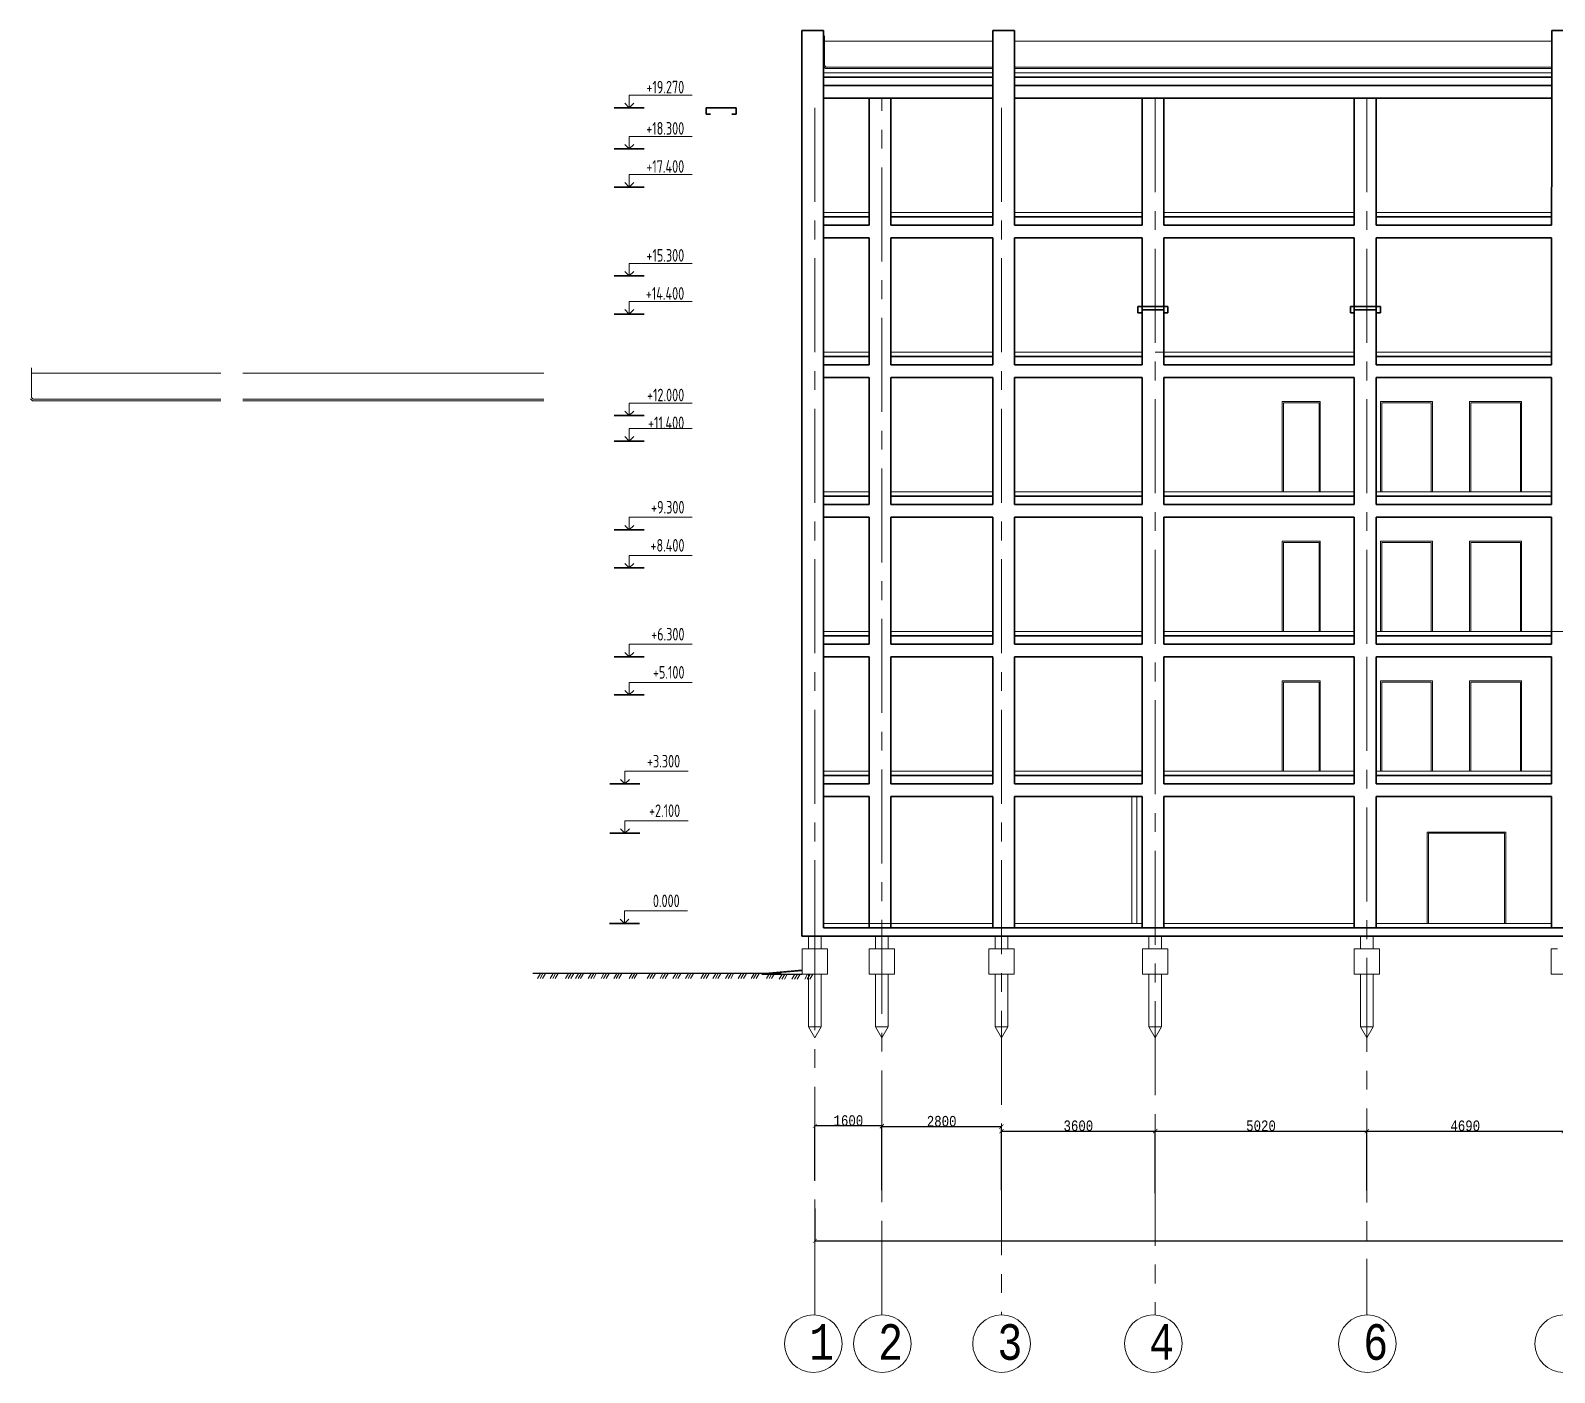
# Model space of a CAD drawing. Header units: millimetres. Extents: x -689206 to 4969298, y -1019800 to 703299.
# Drawn here: x 734121 to 770119, y -983929 to -952219 of the extents above; entities that cross this region are included whole.
import ezdxf

# ---------------------------------------------------------------- set-up
doc = ezdxf.new("R2010")
doc.units = ezdxf.units.MM
doc.linetypes.add('осеваяX2', pattern=[101.6, 63.5, -12.7, 12.7, -12.7])
doc.layers.add('РАЗМЕРЫ', color=7, linetype='Continuous', lineweight=9)
for name, color, linetype in [('разрез1-1', 7, 'Continuous'), ('разрез2-2', 7, 'Continuous'), ('сетка', 104, 'Continuous')]:
    doc.layers.add(name, color=color, linetype=linetype)
doc.styles.add('Аннотативный', font='isocteur.ttf', dxfattribs={"width": 0.7, "height": 250})
doc.dimstyles.new('Аннотативный', dxfattribs={"dimscale": 0, "dimtxt": 250, "dimasz": 100, "dimexe": 1.25, "dimexo": 0.625, "dimtad": 1, "dimdec": 0, "dimtxsty": 'Аннотативный', "dimblk": 'ARCHTICK', "dimcen": 2.5, "dimadec": 0, "dimazin": 0, "dimtfac": 1, "dimtdec": 0, "dimtmove": 0, "dimatfit": 3, "dimfxl": 1, "dimarcsym": 0})

# ---------------------------------------------------------------- blocks, each defined once
blk = doc.blocks.new('_ArchTick')
at = {"color": 0, "linetype": 'ByBlock', "const_width": 0.15}
blk.add_lwpolyline([(-0.5, -0.5), (0.5, 0.5)], dxfattribs=at)
blk = doc.blocks.new('*D4465')
at = {"layer": 'Defpoints', "color": 0, "lineweight": 30, "ltscale": 35, "transparency": 16777216}
for p in [(752650, -978102), (752650, -979389), (754231, -979389)]:
    blk.add_point(p, dxfattribs=at)
at = {"layer": 'РАЗМЕРЫ', "color": 0, "lineweight": -2, "ltscale": 35, "transparency": 16777216}
for p, q in [((752650, -979388), (752650, -978101)), ((754231, -978102), (752650, -978102)), ((754231, -979388), (754231, -978101))]:
    blk.add_line(p, q, dxfattribs=at)
at = {"layer": 'РАЗМЕРЫ', "color": 0, "lineweight": -2, "ltscale": 35, "transparency": 16777216, "xscale": 100, "yscale": 100, "zscale": 100, "rotation": 180}
blk.add_blockref('_ArchTick', (752650, -978102), dxfattribs=at)
at = {"layer": 'РАЗМЕРЫ', "color": 0, "lineweight": -2, "ltscale": 35, "transparency": 16777216, "xscale": 100, "yscale": 100, "zscale": 100}
blk.add_blockref('_ArchTick', (754231, -978102), dxfattribs=at)
at = {"layer": 'РАЗМЕРЫ', "color": 0, "lineweight": 5, "ltscale": 35, "transparency": 16777216, "insert": (753440, -977977), "char_height": 250, "attachment_point": 5, "style": 'Аннотативный'}
blk.add_mtext('1600', dxfattribs=at)
blk = doc.blocks.new('*D4466')
at = {"layer": 'Defpoints', "color": 0, "lineweight": 30, "ltscale": 35, "transparency": 16777216}
for p in [(757055, -978118), (754231, -979619), (757055, -979619)]:
    blk.add_point(p, dxfattribs=at)
at = {"layer": 'РАЗМЕРЫ', "color": 0, "lineweight": -2, "ltscale": 35, "transparency": 16777216}
for p, q in [((754231, -979618), (754231, -978117)), ((754231, -978118), (757055, -978118)), ((757055, -979618), (757055, -978117))]:
    blk.add_line(p, q, dxfattribs=at)
at = {"layer": 'РАЗМЕРЫ', "color": 0, "lineweight": -2, "ltscale": 35, "transparency": 16777216, "xscale": 100, "yscale": 100, "zscale": 100, "rotation": 180}
blk.add_blockref('_ArchTick', (754231, -978118), dxfattribs=at)
at = {"layer": 'РАЗМЕРЫ', "color": 0, "lineweight": -2, "ltscale": 35, "transparency": 16777216, "xscale": 100, "yscale": 100, "zscale": 100}
blk.add_blockref('_ArchTick', (757055, -978118), dxfattribs=at)
at = {"layer": 'РАЗМЕРЫ', "color": 0, "lineweight": 5, "ltscale": 35, "transparency": 16777216, "insert": (755643, -977993), "char_height": 250, "attachment_point": 5, "style": 'Аннотативный'}
blk.add_mtext('2800', dxfattribs=at)
blk = doc.blocks.new('*D4467')
at = {"layer": 'Defpoints', "color": 0, "lineweight": 30, "ltscale": 35, "transparency": 16777216}
for p in [(757055, -978226), (760689, -978226), (760689, -979695)]:
    blk.add_point(p, dxfattribs=at)
at = {"layer": 'РАЗМЕРЫ', "color": 0, "lineweight": -2, "ltscale": 35, "transparency": 16777216}
for p, q in [((757055, -978226), (757055, -978227)), ((757055, -978226), (760689, -978226)), ((760689, -979695), (760689, -978224))]:
    blk.add_line(p, q, dxfattribs=at)
at = {"layer": 'РАЗМЕРЫ', "color": 0, "lineweight": -2, "ltscale": 35, "transparency": 16777216, "xscale": 100, "yscale": 100, "zscale": 100, "rotation": 180}
blk.add_blockref('_ArchTick', (757055, -978226), dxfattribs=at)
at = {"layer": 'РАЗМЕРЫ', "color": 0, "lineweight": -2, "ltscale": 35, "transparency": 16777216, "xscale": 100, "yscale": 100, "zscale": 100}
blk.add_blockref('_ArchTick', (760689, -978226), dxfattribs=at)
at = {"layer": 'РАЗМЕРЫ', "color": 0, "lineweight": 5, "ltscale": 35, "transparency": 16777216, "insert": (758872, -978100), "char_height": 250, "attachment_point": 5, "style": 'Аннотативный'}
blk.add_mtext('3600', dxfattribs=at)
blk = doc.blocks.new('*D4468')
at = {"layer": 'Defpoints', "color": 0, "lineweight": 30, "ltscale": 35, "transparency": 16777216}
for p in [(760689, -978226), (765685, -978226), (765685, -979627)]:
    blk.add_point(p, dxfattribs=at)
at = {"layer": 'РАЗМЕРЫ', "color": 0, "lineweight": -2, "ltscale": 35, "transparency": 16777216}
for p, q in [((760689, -978226), (760689, -978227)), ((760689, -978226), (765685, -978226)), ((765685, -979627), (765685, -978224))]:
    blk.add_line(p, q, dxfattribs=at)
at = {"layer": 'РАЗМЕРЫ', "color": 0, "lineweight": -2, "ltscale": 35, "transparency": 16777216, "xscale": 100, "yscale": 100, "zscale": 100, "rotation": 180}
blk.add_blockref('_ArchTick', (760689, -978226), dxfattribs=at)
at = {"layer": 'РАЗМЕРЫ', "color": 0, "lineweight": -2, "ltscale": 35, "transparency": 16777216, "xscale": 100, "yscale": 100, "zscale": 100}
blk.add_blockref('_ArchTick', (765685, -978226), dxfattribs=at)
at = {"layer": 'РАЗМЕРЫ', "color": 0, "lineweight": 5, "ltscale": 35, "transparency": 16777216, "insert": (763187, -978100), "char_height": 250, "attachment_point": 5, "style": 'Аннотативный'}
blk.add_mtext('5020', dxfattribs=at)
blk = doc.blocks.new('*D4469')
at = {"layer": 'Defpoints', "color": 0, "lineweight": 5, "ltscale": 35, "transparency": 16777216}
for p in [(765685, -978226), (770337, -978226), (770337, -979741)]:
    blk.add_point(p, dxfattribs=at)
at = {"layer": 'РАЗМЕРЫ', "color": 0, "lineweight": -2, "ltscale": 35, "transparency": 16777216}
for p, q in [((765685, -978225), (765685, -978224)), ((765685, -978226), (770337, -978226)), ((770337, -979740), (770337, -978224))]:
    blk.add_line(p, q, dxfattribs=at)
at = {"layer": 'РАЗМЕРЫ', "color": 0, "lineweight": -2, "ltscale": 35, "transparency": 16777216, "xscale": 100, "yscale": 100, "zscale": 100, "rotation": 180}
blk.add_blockref('_ArchTick', (765685, -978226), dxfattribs=at)
at = {"layer": 'РАЗМЕРЫ', "color": 0, "lineweight": -2, "ltscale": 35, "transparency": 16777216, "xscale": 100, "yscale": 100, "zscale": 100}
blk.add_blockref('_ArchTick', (770337, -978226), dxfattribs=at)
at = {"layer": 'РАЗМЕРЫ', "color": 0, "lineweight": 5, "ltscale": 35, "transparency": 16777216, "insert": (768011, -978100), "char_height": 250, "attachment_point": 5, "style": 'Аннотативный'}
blk.add_mtext('4690', dxfattribs=at)
blk = doc.blocks.new('*D4464')
at = {"layer": 'Defpoints', "color": 0, "lineweight": 5, "ltscale": 35, "transparency": 16777216}
for p in [(752650, -980056), (804781, -980056), (804781, -980818)]:
    blk.add_point(p, dxfattribs=at)
at = {"layer": 'РАЗМЕРЫ', "color": 0, "lineweight": -2, "ltscale": 35, "transparency": 16777216}
for p, q in [((752650, -980057), (752650, -980819)), ((804781, -980057), (804781, -980819)), ((752650, -980818), (804781, -980818))]:
    blk.add_line(p, q, dxfattribs=at)
at = {"layer": 'РАЗМЕРЫ', "color": 0, "lineweight": -2, "ltscale": 35, "transparency": 16777216, "xscale": 100, "yscale": 100, "zscale": 100, "rotation": 180}
blk.add_blockref('_ArchTick', (752650, -980818), dxfattribs=at)
at = {"layer": 'РАЗМЕРЫ', "color": 0, "lineweight": -2, "ltscale": 35, "transparency": 16777216, "xscale": 100, "yscale": 100, "zscale": 100}
blk.add_blockref('_ArchTick', (804781, -980818), dxfattribs=at)
at = {"layer": 'РАЗМЕРЫ', "color": 0, "lineweight": 5, "ltscale": 35, "transparency": 16777216, "insert": (778715, -980692), "char_height": 250, "attachment_point": 5, "style": 'Аннотативный'}
blk.add_mtext('52131', dxfattribs=at)

msp = doc.modelspace()

# ---------------------------------------------------------------- linework, layer by layer
at = {"layer": 'РАЗМЕРЫ', "lineweight": 30, "ltscale": 35}
for p, q in [((752849.8, -952219), (752339.8, -952219)), ((752339.8, -952219), (752339.8, -952395.8)), ((752339.8, -973319), (752339.8, -952395.8)), ((752849.8, -953219), (752849.8, -952219)), ((752849.8, -955319), (752849.8, -952428)), ((756849.8, -953219), (756849.8, -952219)), ((756849.8, -952219), (757359.8, -952219)), ((757359.8, -952219), (757359.8, -952483.4)), ((757359.8, -955019), (757359.8, -952483.4)), ((770051.9, -953219), (770051.9, -952219)), ((770051.9, -952219), (770559.2, -952219)), ((770051.9, -955019), (770051.9, -952517.5)), ((756849.8, -952747.5), (756849.8, -955019)), ((752849.8, -953319), (756849.8, -953319)), ((752849.8, -953519), (756849.8, -953519)), ((757359.8, -953319), (770051.9, -953319)), ((757359.8, -953519), (770051.9, -953519)), ((752849.8, -956519), (752849.8, -953819)), ((752849.8, -953819), (756849.8, -953819)), ((753929.1, -953819), (753929.1, -956819)), ((754439.1, -953819), (754439.1, -956819)), ((757359.8, -953819), (770051.9, -953819)), ((760379.1, -953819), (760379.1, -956819)), ((760889.1, -953819), (760889.1, -956819)), ((765389.2, -953819), (765389.2, -956819)), ((765907.2, -953819), (765907.2, -956819)), ((750079.7, -954194), (750079.7, -954044)), ((752849.8, -954119), (752849.8, -955019)), ((756849.8, -955019), (756849.8, -956819)), ((757359.8, -955019), (757359.8, -956819)), ((770051.9, -955019), (770049.2, -956819)), ((752849.8, -955319), (752849.8, -973319)), ((752849.8, -958019), (752849.8, -955319)), ((752849.8, -956619), (753929.1, -956619)), ((752849.8, -956819), (753929.1, -956819)), ((754439.1, -956619), (756849.8, -956619)), ((754439.1, -956819), (756849.8, -956819)), ((757359.8, -956619), (760379.1, -956619)), ((757359.8, -956819), (760379.1, -956819)), ((760889.1, -956619), (765389.2, -956619)), ((760889.1, -956819), (765389.2, -956819)), ((765907.2, -956619), (770049.2, -956619)), ((765907.2, -956819), (770049.2, -956819)), ((752849.8, -959819), (752849.8, -957119)), ((752849.8, -957119), (753929.1, -957119)), ((753929.1, -957119), (753929.1, -958119.1)), ((754439.1, -957119), (756849.8, -957119)), ((754439.1, -957119), (754439.1, -958119.2)), ((756849.8, -957119), (756849.8, -958119)), ((757359.8, -957119), (760379.1, -957119)), ((757359.8, -957119), (757359.8, -958119)), ((760379.1, -957119), (760379.1, -958119)), ((760889.1, -957119), (765389.2, -957119)), ((760889.1, -957119), (760889.1, -958119)), ((765389.2, -957119), (765389.2, -958119)), ((765907.2, -957119), (770049.2, -957119)), ((765907.2, -957119), (765907.2, -958119)), ((770049.2, -957119), (770049.2, -960119)), ((753929.1, -957856.3), (753929.1, -960119)), ((756849.8, -957846.3), (756849.8, -960119)), ((757359.8, -957836.2), (757359.8, -960119)), ((760379.1, -957755.6), (760379.1, -960119)), ((760889.1, -957846.3), (760889.1, -960119)), ((765389.2, -957896.6), (765389.2, -960119)), ((765907.2, -957826.1), (765907.2, -960119)), ((752849.8, -958119), (752849.8, -958019)), ((754439.1, -957936.9), (754439.1, -960119)), ((752849.8, -961019), (752849.8, -958319)), ((760379.1, -959819), (760379.1, -958819)), ((760379.1, -958819), (760889.1, -958819)), ((765389.2, -959819), (765389.2, -958819)), ((765389.2, -958819), (765907.2, -958819)), ((752849, -959919), (753929.1, -959919)), ((754439.1, -959919), (756849.8, -959919)), ((757359.8, -959919), (760379.1, -959919)), ((760889.1, -959919), (765389.2, -959919)), ((765907.2, -959919), (770049.2, -959919)), ((752849, -960119), (753929.1, -960119)), ((752849, -963119), (752849, -960419)), ((752849, -960419), (753929.1, -960419)), ((753929.1, -960419), (753929.1, -963419)), ((753929.1, -960419), (753929.1, -961119)), ((754439.1, -960119), (756849.8, -960119)), ((754439.1, -960419), (754439.1, -963419)), ((754439.1, -960419), (756849.8, -960419)), ((754439.1, -960419), (754439.1, -961119)), ((756849.8, -960419), (756849.8, -963419)), ((756849.8, -960419), (756849.8, -961119)), ((757359.8, -960119), (760379.1, -960119)), ((757359.8, -960419), (757359.8, -963419)), ((757359.8, -960419), (760379.1, -960419)), ((757359.8, -960419), (757359.8, -961119)), ((760379.1, -960419), (760379.1, -961119)), ((760379.1, -961019), (760379.1, -960419)), ((760889.1, -960119), (765397.2, -960119)), ((760889.1, -960419), (760889.1, -961019)), ((760889.1, -960419), (765389.2, -960419)), ((765389.2, -960419), (765389.2, -961019)), ((765389.2, -961319), (765389.2, -960419)), ((765907.2, -960119), (770049.2, -960119)), ((765907.2, -960419), (765907.2, -961319)), ((765907.2, -960419), (770049.2, -960419)), ((770049.2, -960419), (770049.2, -963419)), ((752849.8, -961319), (752849.8, -961119)), ((760379.1, -961319), (760379.1, -961119)), ((760889.1, -961019), (760889.1, -963419)), ((760379.1, -961319), (760379.1, -963419)), ((765389.2, -961319), (765389.2, -963419)), ((765389.2, -963419), (765389.2, -961319)), ((765907.2, -961319), (765907.2, -963419)), ((765907.2, -963419), (765907.2, -961319)), ((752849.6, -963219), (753929.1, -963219)), ((754439.1, -963219), (756849.8, -963219)), ((757359.8, -963219), (760379.1, -963219)), ((760889.1, -963219), (765389.2, -963219)), ((765907.2, -963219), (770049.2, -963219)), ((752849.8, -963419), (753929.1, -963419)), ((754439.1, -963419), (756849.8, -963419)), ((757359.8, -963419), (760379.1, -963419)), ((760889.1, -963419), (765389.2, -963419)), ((765907.2, -963419), (770049.2, -963419)), ((752849.8, -964119), (752849.8, -964019)), ((752850.2, -966419), (752850.2, -963719)), ((752850.2, -963719), (753929.1, -963719)), ((753929.1, -963719), (753929.1, -966719)), ((753929.1, -963719), (753929.1, -964119.1)), ((754439.1, -963719), (754439.1, -966719)), ((754439.1, -963719), (756849.8, -963719)), ((754439.1, -963719), (754439.1, -964119.2)), ((756849.8, -963719), (756849.8, -966719)), ((756849.8, -963719), (756849.8, -964119)), ((757359.8, -963719), (757359.8, -966719)), ((757359.8, -963719), (760379.1, -963719)), ((757359.8, -963719), (757359.8, -964119)), ((760379.1, -963719), (760379.1, -964119)), ((760889.1, -963719), (765389.2, -963719)), ((760889.1, -963719), (760889.1, -964119)), ((765389.2, -963719), (765389.2, -964019)), ((765389.2, -966719), (765389.2, -963719)), ((765907.2, -963719), (770049.2, -963719)), ((765907.2, -963719), (765907.2, -964119)), ((765907.2, -966719), (765907.2, -963719)), ((770049.2, -963719), (770049.2, -964119)), ((752849.8, -967019), (752849.8, -964319)), ((760379.1, -964319), (760379.1, -964119.9)), ((760379.1, -964319), (760379.1, -966719)), ((760889.1, -964319), (760889.1, -964120)), ((760889.1, -964319), (760889.1, -966719)), ((765389.2, -964319), (765389.2, -966719)), ((765907.2, -964319), (765907.2, -966719)), ((770049.2, -964119), (770049.2, -966719)), ((753929.1, -966519), (752850.1, -966519)), ((756849.8, -966519), (754439.1, -966519)), ((760379.1, -966519), (757359.8, -966519)), ((765389.2, -966519), (760889.1, -966519)), ((770049.2, -966519), (765907.2, -966519)), ((753929.1, -966719), (752849.8, -966719)), ((756849.8, -966719), (754439.1, -966719)), ((760379.1, -966719), (757359.8, -966719)), ((765389.2, -966719), (760889.1, -966719)), ((770049.2, -966719), (765907.2, -966719)), ((753929.1, -967019), (752849.8, -967019)), ((752849.8, -967319), (752849.8, -967119)), ((753929.1, -967019), (753929.1, -970019.1)), ((753929.1, -967019), (753929.1, -967119.1)), ((754439.1, -967019), (754439.1, -970019.1)), ((754439.1, -967019), (754439.1, -967119.2)), ((756849.8, -967019), (754439.1, -967019)), ((756849.8, -967019), (756849.8, -970019.4)), ((756849.8, -967019), (756849.8, -967119)), ((757359.8, -967019), (757359.8, -967119)), ((760379.1, -967019), (757359.8, -967019)), ((757359.8, -967119), (757359.8, -970019.5)), ((760379.1, -967019), (760379.1, -967119)), ((760379.1, -967319.9), (760379.1, -967119.9)), ((760889.1, -967019), (760889.1, -967119)), ((765389.2, -967019), (760889.1, -967019)), ((760889.1, -967319.9), (760889.1, -967119)), ((765389.2, -970019.6), (765389.2, -967019)), ((765389.2, -967019), (765389.2, -967119)), ((765907.2, -970019.7), (765907.2, -967019)), ((770049.2, -967019), (765907.2, -967019)), ((765907.2, -967019), (765907.2, -967119)), ((770049.2, -967019), (770049.2, -967119)), ((770049.2, -967119), (770049.2, -970019.7)), ((760379.1, -967319), (760379.1, -970019.5)), ((760889.1, -967319), (760889.1, -970019.5)), ((765389.2, -967319), (765389.2, -970019.6)), ((765907.2, -967319), (765907.2, -970019.7)), ((752849.8, -969819), (753929.1, -969819.1)), ((752849.8, -970119), (752849.8, -970019)), ((752849.8, -970019), (753929.1, -970019.1)), ((754439.1, -969819.1), (756849.8, -969819.4)), ((754439.1, -970019.1), (756849.8, -970019.4)), ((757359.8, -969819.5), (760379.1, -969819.8)), ((757359.8, -970019.5), (760379.1, -970019.5)), ((760889.1, -969819.8), (765389.2, -969819.8)), ((760889.1, -970019.5), (765389.2, -970019.6)), ((765907.2, -969819.8), (770049.2, -969819.8)), ((765907.2, -970019.7), (770049.2, -970019.7)), ((752849.8, -973319), (752849.8, -970319)), ((752849.8, -970319), (753929.1, -970319.1)), ((753929.1, -970319.1), (753929.1, -973419)), ((754439.1, -970319.1), (754439.1, -973419)), ((754439.1, -970319.1), (756849.8, -970319.4)), ((756849.8, -970319), (756849.8, -973319)), ((757359.8, -970319), (757359.8, -973319)), ((757359.8, -970319.5), (760379.1, -970319.8)), ((760379.1, -970319), (760379.1, -973319)), ((760889.1, -970319), (760889.1, -973319)), ((760889.1, -970319.8), (765389.2, -970319.8)), ((765389.2, -970319), (765389.2, -973319)), ((765389.2, -970320.4), (765389.2, -970319.8)), ((765907.2, -970319), (765907.2, -973319)), ((765907.2, -970320.4), (765907.2, -970319.8)), ((765907.2, -970319.8), (770049.2, -970319.8)), ((770049.2, -970319), (770049.2, -973319)), ((752339.8, -973319), (752339.8, -973419)), ((752339.8, -973319), (752339.8, -973419)), ((752849.8, -973319), (752849.8, -973419)), ((756849.8, -973319), (756849.8, -973419)), ((757359.8, -973319), (757359.8, -973419)), ((760379.1, -973319), (760379.1, -973419)), ((760889.1, -973319), (760889.1, -973419)), ((765389.2, -973319), (765389.2, -973419)), ((765907.2, -973319), (765907.2, -973419)), ((770049.2, -973319), (770049.2, -973419)), ((752339.8, -973619), (752339.8, -973419)), ((800351.4, -973619), (752339.8, -973619)), ((752849.8, -973419), (804580.3, -973419))]:
    msp.add_line(p, q, dxfattribs=at)
at = {"layer": 'РАЗМЕРЫ', "lineweight": 9, "ltscale": 35}
for p, q in [((756849.8, -953219), (752849.8, -953219)), ((770051.9, -953219), (757359.8, -953219)), ((752849.8, -956519), (753929.1, -956519)), ((754439.1, -956519), (756849.8, -956519)), ((757359.8, -956519), (760379.1, -956519)), ((760889.1, -956519), (765389.2, -956519)), ((765907.2, -956519), (770049.2, -956519)), ((752849, -959819), (753929.1, -959819)), ((754439.1, -959819), (756849.8, -959819)), ((757359.8, -959819), (760379.1, -959819)), ((760689.1, -959819), (765389.2, -959819)), ((765907.2, -959819), (770049.2, -959819)), ((752849, -963119), (753929.1, -963119)), ((754439.1, -963119), (756849.8, -963119)), ((757359.8, -963119), (760379.1, -963119)), ((760889.1, -963119), (765389.2, -963119)), ((765907.2, -963119), (770049.2, -963119)), ((753929.1, -966419), (752850.2, -966419)), ((756849.8, -966419), (754439.1, -966419)), ((760379.1, -966419), (757359.8, -966419)), ((765389.2, -966419), (760889.1, -966419)), ((773014.7, -966419), (765907.2, -966419)), ((752849.8, -969719), (753929.1, -969719.1)), ((754439.1, -969719.1), (756849.8, -969719.4)), ((757359.8, -969719.5), (760379.1, -969719.5)), ((760889.1, -969719.5), (765389.2, -969719.5)), ((765907.2, -969719.5), (770049.2, -969719.5))]:
    msp.add_line(p, q, dxfattribs=at)
at = {"layer": 'РАЗМЕРЫ', "linetype": 'осеваяX2', "lineweight": 5, "ltscale": 35}
for p, q in [((754230.6, -982567.7), (754230.6, -953819)), ((760689.1, -953819), (760689.1, -982567.7)), ((765685.2, -953819), (765685.2, -966719)), ((752649.8, -954044), (752649.8, -973619)), ((757054.8, -954044), (757054.8, -982567.7)), ((765685.2, -967019), (765685.2, -982567.7)), ((752649.8, -973619), (752649.8, -982567.7))]:
    msp.add_line(p, q, dxfattribs=at)
at = {"layer": 'РАЗМЕРЫ', "linetype": 'ByBlock', "lineweight": 30, "ltscale": 35}
for p, q in [((750079.7, -954044), (750689.7, -954044)), ((750179.7, -954194), (750079.7, -954194)), ((750689.7, -954044), (750789.7, -954044)), ((750789.7, -954194), (750689.7, -954194)), ((750789.7, -954044), (750789.7, -954194)), ((760279.1, -958819), (760279.1, -958744)), ((760279.1, -958744), (760889.1, -958744)), ((760279.1, -958894), (760279.1, -958819)), ((760379.1, -958894), (760279.1, -958894)), ((760889.1, -958744), (760989.1, -958744)), ((760989.1, -958894), (760889.1, -958894)), ((760989.1, -958744), (760989.1, -958894)), ((765297.2, -958819), (765297.2, -958744)), ((765297.2, -958744), (765907.2, -958744)), ((765297.2, -958894), (765297.2, -958819)), ((765389.2, -958894), (765297.2, -958894)), ((765907.2, -958744), (766007.2, -958744)), ((766007.2, -958894), (765907.2, -958894)), ((766007.2, -958744), (766007.2, -958894))]:
    msp.add_line(p, q, dxfattribs=at)
at = {"layer": 'РАЗМЕРЫ', "lineweight": 15, "ltscale": 35}
for p, q in [((760889.1, -961019), (760889.1, -960919)), ((752849.8, -970019), (753929.1, -970019)), ((754439.1, -970019), (756849.8, -970019)), ((757359.8, -970019), (760379.1, -970019)), ((765907.2, -970019), (770049.2, -970019)), ((760131.4, -970319.8), (760131.4, -973319)), ((760251.4, -970319.8), (760251.4, -973319)), ((767139.7, -971159), (767109.7, -971159)), ((767109.7, -971159), (767109.7, -973319)), ((768969.7, -971159), (767139.7, -971159)), ((768939.7, -971189), (767139.7, -971189)), ((767139.7, -971189), (767139.7, -973319)), ((768939.7, -973319), (768939.7, -971189)), ((768969.7, -971189), (768969.7, -971159)), ((768969.7, -973319), (768969.7, -971189)), ((752849.8, -973319), (756849.8, -973319)), ((757359.8, -973319), (760379.1, -973319)), ((760889.1, -973319), (765389.2, -973319)), ((765907.2, -973319), (770049.2, -973319)), ((768939.7, -973319), (768969.7, -973319))]:
    msp.add_line(p, q, dxfattribs=at)
at = {"layer": 'РАЗМЕРЫ', "lineweight": 18, "ltscale": 35}
for p, q in [((763686.8, -960989), (763686.8, -963119)), ((763686.8, -960989), (763686.8, -963119)), ((764586.8, -960989), (763686.8, -960989)), ((763686.8, -960989), (763686.8, -961019)), ((763716.8, -961019), (764556.8, -961019)), ((763716.8, -961019), (763716.8, -963119)), ((764556.8, -961019), (764556.8, -963119)), ((764586.8, -960989), (764586.8, -963119)), ((764586.8, -960989), (764586.8, -963119)), ((764586.8, -963119), (764586.8, -960989)), ((767208.2, -960989), (766008.2, -960989)), ((766008.2, -960989), (766008.2, -963119)), ((767208.2, -961019), (766038.2, -961019)), ((766038.2, -961019), (766038.2, -963119)), ((767238.2, -960989), (767208.2, -960989)), ((767208.2, -961019), (767208.2, -963119)), ((767208.2, -963119), (767208.2, -961019)), ((767238.2, -963119), (767238.2, -960989)), ((769312.4, -960989), (768112.4, -960989)), ((768112.4, -960989), (768112.4, -963119)), ((769312.4, -961019), (768142.4, -961019)), ((768142.4, -961019), (768142.4, -963119)), ((769342.4, -960989), (769312.4, -960989)), ((769312.4, -961019), (769312.4, -963119)), ((769312.4, -963119), (769312.4, -961019)), ((769342.4, -963119), (769342.4, -960989)), ((763686.8, -964289), (763686.8, -966419)), ((763686.8, -964289), (763686.8, -966419)), ((764586.8, -964289), (763686.8, -964289)), ((763686.8, -964289), (763686.8, -964319)), ((763716.8, -964319), (764556.8, -964319)), ((763716.8, -964319), (763716.8, -966419)), ((764556.8, -964319), (764556.8, -966419)), ((764586.8, -964289), (764586.8, -966419)), ((764586.8, -964289), (764586.8, -966419)), ((764586.8, -966419), (764586.8, -964289)), ((767208.2, -964289), (766008.2, -964289)), ((766008.2, -964289), (766008.2, -966419)), ((767208.2, -964319), (766038.2, -964319)), ((766038.2, -964319), (766038.2, -966419)), ((767238.2, -964289), (767208.2, -964289)), ((767208.2, -964319), (767208.2, -966419)), ((767208.2, -966419), (767208.2, -964319)), ((767238.2, -966419), (767238.2, -964289)), ((769312.4, -964289), (768112.4, -964289)), ((768112.4, -964289), (768112.4, -966419)), ((769312.4, -964319), (768142.4, -964319)), ((768142.4, -964319), (768142.4, -966419)), ((769342.4, -964289), (769312.4, -964289)), ((769312.4, -964319), (769312.4, -966419)), ((769312.4, -966419), (769312.4, -964319)), ((769342.4, -966419), (769342.4, -964289)), ((763686.8, -967589.5), (763686.8, -969719.5)), ((763686.8, -967589.5), (763686.8, -969719.5)), ((764586.8, -967589.5), (763686.8, -967589.5)), ((763686.8, -967589.5), (763686.8, -967619.5)), ((763716.8, -967619.5), (764556.8, -967619.5)), ((763716.8, -967619.5), (763716.8, -969719.5)), ((764556.8, -967619.5), (764556.8, -969719.5)), ((764586.8, -967589.5), (764586.8, -969719.5)), ((764586.8, -967589.5), (764586.8, -969719.5)), ((764586.8, -969719.5), (764586.8, -967589.5)), ((767208.2, -967589.5), (766008.2, -967589.5)), ((766008.2, -967589.5), (766008.2, -969719.5)), ((767208.2, -967619.5), (766038.2, -967619.5)), ((766038.2, -967619.5), (766038.2, -969719.5)), ((767238.2, -967589.5), (767208.2, -967589.5)), ((767208.2, -967619.5), (767208.2, -969719.5)), ((767208.2, -969719.5), (767208.2, -967619.5)), ((767238.2, -969719.5), (767238.2, -967589.5)), ((769312.4, -967589.5), (768112.4, -967589.5)), ((768112.4, -967589.5), (768112.4, -969719.5)), ((769312.4, -967619.5), (768142.4, -967619.5)), ((768142.4, -967619.5), (768142.4, -969719.5)), ((769342.4, -967589.5), (769312.4, -967589.5)), ((769312.4, -967619.5), (769312.4, -969719.5)), ((769312.4, -969719.5), (769312.4, -967619.5)), ((769342.4, -969719.5), (769342.4, -967589.5)), ((752499.8, -973619), (752499.8, -973919)), ((752799.8, -973919), (752799.8, -973619)), ((754080.6, -973619), (754080.6, -973919)), ((754380.6, -973919), (754380.6, -973619)), ((756904.8, -973619), (756904.8, -973919)), ((757204.8, -973919), (757204.8, -973619)), ((760539.1, -973619), (760539.1, -973919)), ((760839.1, -973919), (760839.1, -973619)), ((765535.2, -973619), (765535.2, -973919)), ((765835.2, -973919), (765835.2, -973619)), ((752349.8, -974519), (752349.8, -973919)), ((752349.8, -973919), (752499.8, -973919)), ((752499.8, -973919), (752649.8, -973919)), ((752649.8, -973919), (752949.8, -973919)), ((752949.8, -973919), (752949.8, -974519)), ((753930.6, -974519), (753930.6, -973919)), ((753930.6, -973919), (754080.6, -973919)), ((754080.6, -973919), (754230.6, -973919)), ((754230.6, -973919), (754530.6, -973919)), ((754530.6, -973919), (754530.6, -974519)), ((756754.8, -974519), (756754.8, -973919)), ((756754.8, -973919), (756904.8, -973919)), ((756904.8, -973919), (757054.8, -973919)), ((757054.8, -973919), (757354.8, -973919)), ((757354.8, -973919), (757354.8, -974519)), ((760389.1, -974519), (760389.1, -973919)), ((760389.1, -973919), (760539.1, -973919)), ((760539.1, -973919), (760689.1, -973919)), ((760689.1, -973919), (760989.1, -973919)), ((760989.1, -973919), (760989.1, -974519)), ((765385.2, -974519), (765385.2, -973919)), ((765385.2, -973919), (765535.2, -973919)), ((765535.2, -973919), (765685.2, -973919)), ((765685.2, -973919), (765985.2, -973919)), ((765985.2, -973919), (765985.2, -974519)), ((770036.5, -974519), (770036.5, -973919)), ((770036.5, -973919), (770186.5, -973919)), ((752949.8, -974519), (752349.8, -974519)), ((752499.8, -975385.8), (752499.8, -974519)), ((752799.8, -974519), (752799.8, -975397.8)), ((754530.6, -974519), (753930.6, -974519)), ((754080.6, -975385.8), (754080.6, -974519)), ((754380.6, -974519), (754380.6, -975397.8)), ((757354.8, -974519), (756754.8, -974519)), ((756904.8, -975385.8), (756904.8, -974519)), ((757204.8, -974519), (757204.8, -975397.8)), ((760989.1, -974519), (760389.1, -974519)), ((760539.1, -975385.8), (760539.1, -974519)), ((760839.1, -974519), (760839.1, -975397.8)), ((765985.2, -974519), (765385.2, -974519)), ((765535.2, -975385.8), (765535.2, -974519)), ((765835.2, -974519), (765835.2, -975397.8)), ((770636.5, -974519), (770036.5, -974519)), ((752499.8, -975759.2), (752499.8, -975385.8)), ((752799.8, -975759.2), (752799.8, -975397.8)), ((754080.6, -975759.2), (754080.6, -975385.8)), ((754380.6, -975759.2), (754380.6, -975397.8)), ((756904.8, -975759.2), (756904.8, -975385.8)), ((757204.8, -975759.2), (757204.8, -975397.8)), ((760539.1, -975759.2), (760539.1, -975385.8)), ((760839.1, -975759.2), (760839.1, -975397.8)), ((765535.2, -975759.2), (765535.2, -975385.8)), ((765835.2, -975759.2), (765835.2, -975397.8)), ((752649.8, -976019), (752499.8, -975759.2)), ((752799.8, -975759.2), (752499.8, -975759.2)), ((752649.8, -976019), (752799.8, -975759.2)), ((754230.6, -976019), (754080.6, -975759.2)), ((754380.6, -975759.2), (754080.6, -975759.2)), ((754230.6, -976019), (754380.6, -975759.2)), ((757054.8, -976019), (756904.8, -975759.2)), ((757204.8, -975759.2), (756904.8, -975759.2)), ((757054.8, -976019), (757204.8, -975759.2)), ((760689.1, -976019), (760539.1, -975759.2)), ((760839.1, -975759.2), (760539.1, -975759.2)), ((760689.1, -976019), (760839.1, -975759.2)), ((765685.2, -976019), (765535.2, -975759.2)), ((765835.2, -975759.2), (765535.2, -975759.2)), ((765685.2, -976019), (765835.2, -975759.2))]:
    msp.add_line(p, q, dxfattribs=at)
at = {"layer": 'разрез1-1', "lineweight": 15}
for p, q in [((752874.5, -953044.2), (752874.5, -952344)), ((752874.5, -952469), (754439.1, -952469)), ((754439.1, -952469), (756849.8, -952469)), ((757359.8, -952469), (764639.1, -952469)), ((764639.1, -952469), (765819.8, -952469)), ((765819.8, -952469), (770051.9, -952469)), ((734145.3, -960894.2), (734145.3, -960194)), ((734145.3, -960319), (738120.5, -960319)), ((738120.5, -960319), (738620.6, -960319)), ((739138.6, -960319), (743280.6, -960319)), ((743280.6, -960319), (746246.1, -960319))]:
    msp.add_line(p, q, dxfattribs=at)
at = {"layer": 'разрез1-1', "lineweight": 30}
for p, q in [((748264.6, -954044), (748159.3, -953938.7)), ((748264.6, -954044), (748369.9, -953938.7)), ((748619.1, -954044), (747910, -954044)), ((748619.1, -955019), (747910, -955019)), ((748264.6, -955019), (748159.3, -954913.7)), ((748264.6, -955019), (748369.9, -954913.7)), ((748619.1, -955919), (747910, -955919)), ((748264.6, -955919), (748159.3, -955813.7)), ((748264.6, -955919), (748369.9, -955813.7)), ((748264.6, -958019), (748159.3, -957913.7)), ((748264.6, -958019), (748369.9, -957913.7)), ((748619.1, -958019), (747910, -958019)), ((748619.1, -958919), (747910, -958919)), ((748264.6, -958919), (748159.3, -958813.7)), ((748264.6, -958919), (748369.9, -958813.7)), ((748619.1, -961319), (747910, -961319)), ((748264.6, -961319), (748159.3, -961213.7)), ((748264.6, -961319), (748369.9, -961213.7)), ((748264.6, -961919), (748159.3, -961813.7)), ((748264.6, -961919), (748369.9, -961813.7)), ((748619.1, -961919), (747910, -961919)), ((748619.1, -964019), (747910, -964019)), ((748264.6, -964019), (748159.3, -963913.7)), ((748264.6, -964019), (748369.9, -963913.7)), ((748619.1, -964919), (747910, -964919)), ((748264.6, -964919), (748159.3, -964813.7)), ((748264.6, -964919), (748369.9, -964813.7)), ((748264.6, -967019), (748159.3, -966913.7)), ((748264.6, -967019), (748369.9, -966913.7)), ((748619.1, -967019), (747910, -967019)), ((748619.1, -967919), (747910, -967919)), ((748264.6, -967919), (748159.3, -967813.7)), ((748264.6, -967919), (748369.9, -967813.7)), ((748517.2, -970019), (747808.1, -970019)), ((748162.7, -970019), (748057.4, -969913.7)), ((748162.7, -970019), (748268, -969913.7)), ((748517.2, -971189), (747808.1, -971189)), ((748162.7, -971189), (748057.4, -971083.7)), ((748162.7, -971189), (748268, -971083.7)), ((748505.6, -973319), (747796.5, -973319)), ((748151.1, -973319), (748045.8, -973213.7)), ((748151.1, -973319), (748256.4, -973213.7))]:
    msp.add_line(p, q, dxfattribs=at)
at = {"layer": 'разрез1-1', "lineweight": 5}
for p, q in [((748264.6, -954044), (748264.6, -953746.2)), ((748264.6, -953746.2), (749753.7, -953746.2)), ((748264.6, -955019), (748264.6, -954721.2)), ((748264.6, -954721.2), (749753.7, -954721.2)), ((748264.6, -955919), (748264.6, -955621.2)), ((748264.6, -955621.2), (749753.7, -955621.2)), ((748264.6, -958019), (748264.6, -957721.2)), ((748264.6, -957721.2), (749753.7, -957721.2)), ((748264.6, -958919), (748264.6, -958621.2)), ((748264.6, -958621.2), (749753.7, -958621.2)), ((748264.6, -961319), (748264.6, -961021.2)), ((748264.6, -961021.2), (749753.7, -961021.2)), ((748264.6, -961919), (748264.6, -961621.2)), ((748264.6, -961621.2), (749753.7, -961621.2)), ((748264.6, -964019), (748264.6, -963721.2)), ((748264.6, -963721.2), (749753.7, -963721.2)), ((748264.6, -964919), (748264.6, -964621.2)), ((748264.6, -964621.2), (749753.7, -964621.2)), ((748264.6, -967019), (748264.6, -966721.2)), ((748264.6, -966721.2), (749753.7, -966721.2)), ((748264.6, -967919), (748264.6, -967621.2)), ((748264.6, -967621.2), (749753.7, -967621.2)), ((748162.7, -970019), (748162.7, -969721.2)), ((748162.7, -969721.2), (749651.8, -969721.2)), ((748162.7, -971189), (748162.7, -970891.2)), ((748162.7, -970891.2), (749651.8, -970891.2)), ((748151.1, -973319), (748151.1, -973021.2)), ((748151.1, -973021.2), (749640.2, -973021.2))]:
    msp.add_line(p, q, dxfattribs=at)
at = {"layer": 'разрез1-1', "lineweight": 15}
for points in [[(752849.8, -953069), (752899.8, -953119), (753929.1, -953119)], [(752874.5, -953044.2), (752914.3, -953084), (753929.1, -953084)], [(753929.1, -953084), (756849.8, -953084)], [(753929.1, -953119), (756849.8, -953119)], [(757359.8, -953084), (764129.1, -953084)], [(757359.8, -953119), (764129.1, -953119)], [(764129.1, -953084), (770051.9, -953084)], [(764129.1, -953119), (765819.8, -953119)], [(770051.9, -953119), (765819.8, -953119)], [(734120.5, -960919), (734170.5, -960969), (738120.5, -960969)], [(734145.3, -960894.2), (734185, -960934), (738120.5, -960934)], [(738620.6, -960969), (734170.5, -960969)], [(738620.6, -960934), (738120.5, -960934)], [(743280.6, -960934), (739138.6, -960934)], [(743280.6, -960969), (739138.6, -960969)], [(746246.1, -960934), (743280.6, -960934)], [(746246.1, -960969), (743280.6, -960969)]]:
    msp.add_lwpolyline(points, dxfattribs=at)
at = {"layer": 'разрез2-2'}
for p, q in [((751397.1, -974499), (752349.8, -974415)), ((752349.8, -974435), (751397.1, -974519)), ((751843.2, -974499), (745984.6, -974499)), ((751397.1, -974519), (752349.8, -974519)), ((751843.2, -974499), (751543.2, -974499)), ((751843.2, -974499), (751843.2, -974519))]:
    msp.add_line(p, q, dxfattribs=at)
at = {"layer": 'разрез2-2', "lineweight": 15}
for points in [[(746165, -974499), (746095.4, -974618.3)], [(746224.6, -974499), (746156.3, -974618.3)], [(746285.6, -974499), (746215.9, -974618.3)], [(746465.8, -974499), (746396.2, -974618.3)], [(746525.4, -974499), (746457.1, -974618.3)], [(746830.9, -974499), (746761.3, -974618.3)], [(746890.5, -974499), (746822.2, -974618.3)], [(746951.5, -974499), (746881.8, -974618.3)], [(747064.7, -974499), (746995.1, -974618.3)], [(747124.3, -974499), (747056, -974618.3)], [(747185.2, -974499), (747115.6, -974618.3)], [(747365.5, -974499), (747295.9, -974618.3)], [(747425.1, -974499), (747356.8, -974618.3)], [(747486, -974499), (747416.4, -974618.3)], [(747666.3, -974499), (747596.7, -974618.3)], [(747725.9, -974499), (747657.6, -974618.3)], [(747786.8, -974499), (747717.2, -974618.3)], [(747967.1, -974499), (747897.5, -974618.3)], [(748026.7, -974499), (747958.4, -974618.3)], [(748332.2, -974499), (748262.6, -974618.3)], [(748391.8, -974499), (748323.5, -974618.3)], [(748452.7, -974499), (748383.1, -974618.3)], [(748759.9, -974499), (748690.3, -974618.3)], [(748819.5, -974499), (748751.2, -974618.3)], [(748880.4, -974499), (748810.8, -974618.3)], [(749060.7, -974499), (748991.1, -974618.3)], [(749120.3, -974499), (749052, -974618.3)], [(749181.2, -974499), (749111.6, -974618.3)], [(749361.5, -974499), (749291.9, -974618.3)], [(749421.1, -974499), (749352.8, -974618.3)], [(749482, -974499), (749412.4, -974618.3)], [(749662.3, -974499), (749592.7, -974618.3)], [(749721.9, -974499), (749653.6, -974618.3)], [(750027.4, -974499), (749957.8, -974618.3)], [(750087, -974499), (750018.7, -974618.3)], [(750147.9, -974499), (750078.3, -974618.3)], [(750308.2, -974499), (750238.6, -974618.3)], [(750367.8, -974499), (750299.5, -974618.3)], [(750428.7, -974499), (750359.1, -974618.3)], [(750609, -974499), (750539.4, -974618.3)], [(750668.6, -974499), (750600.3, -974618.3)], [(750729.5, -974499), (750659.9, -974618.3)], [(750909.8, -974499), (750840.2, -974618.3)], [(750969.4, -974499), (750901.1, -974618.3)], [(751030.4, -974499), (750960.7, -974618.3)], [(751210.6, -974499), (751141, -974618.3)], [(751270.3, -974499), (751201.9, -974618.3)], [(751575.7, -974499), (751506.1, -974618.3)], [(751635.3, -974499), (751567, -974618.3)], [(751696.3, -974499), (751626.6, -974618.3)], [(751876.5, -974519), (751806.9, -974638.3)], [(751936.2, -974519), (751867.8, -974638.3)], [(751997.1, -974519), (751927.4, -974638.3)], [(752177.3, -974519), (752107.7, -974638.3)], [(752237, -974519), (752168.6, -974638.3)], [(752297.9, -974519), (752228.3, -974638.3)], [(752478.1, -974519), (752408.5, -974638.3)], [(752537.8, -974519), (752469.4, -974638.3)]]:
    msp.add_lwpolyline(points, dxfattribs=at)
for points in [[(746516.7, -974618.3), (746585.1, -974499)], [(748018, -974618.3), (748086.4, -974499)], [(749713.2, -974618.3), (749781.6, -974499)], [(751261.5, -974618.3), (751329.9, -974499)], [(752529.1, -974638.3), (752597.4, -974519)]]:
    msp.add_lwpolyline(points, close=True, dxfattribs=at)
at = {"layer": 'сетка', "color": 0, "lineweight": 5}
for centre in [(752612.4, -983247.4), (754239.8, -983248.4), (757057.9, -983248.4), (760642.1, -983246.8), (765699.5, -983248.3), (770336.7, -983248.4)]:
    msp.add_circle(centre, 680.7, dxfattribs=at)

# ---------------------------------------------------------------- texts
at = {"layer": 'РАЗМЕРЫ', "lineweight": 5, "ltscale": 35, "char_height": 841.3, "width": 7009.377, "attachment_point": 1, "style": 'Аннотативный'}
for s, insert in [('1', (752513.5, -982786.4)), ('2', (754140.9, -982787.3)), ('3', (756959, -982787.4)), ('4', (760543.3, -982785.8)), ('6', (765600.7, -982787.2))]:
    msp.add_mtext(s, dxfattribs=dict(at, insert=insert))
at = {"layer": 'разрез1-1', "lineweight": 30, "char_height": 297.819, "width": 1508.774, "attachment_point": 3, "style": 'Аннотативный'}
for s, insert in [('{\\fISOCPEUR|b0|i0|c204|p34;+19.270\\fISOCPEUR|b0|i0|c0|p34; }', (749562.2, -953408.7)), ('{\\fISOCPEUR|b0|i0|c204|p34;+18.300\\fISOCPEUR|b0|i0|c0|p34; }', (749562.2, -954383.7)), ('{\\fISOCPEUR|b0|i0|c204|p34;+17.400\\fISOCPEUR|b0|i0|c0|p34; }', (749562.2, -955283.7)), ('{\\fISOCPEUR|b0|i0|c204|p34;+15.300\\fISOCPEUR|b0|i0|c0|p34; }', (749562.2, -957383.7)), ('{\\fISOCPEUR|b0|i0|c204|p34;+14.400\\fISOCPEUR|b0|i0|c0|p34; }', (749562.2, -958283.7)), ('{\\fISOCPEUR|b0|i0|c204|p34;+12.000\\fISOCPEUR|b0|i0|c0|p34; }', (749562.2, -960683.7)), ('{\\fISOCPEUR|b0|i0|c204|p34;+11.400\\fISOCPEUR|b0|i0|c0|p34; }', (749562.2, -961341.1)), ('{\\fISOCPEUR|b0|i0|c204|p34;+9.300\\fISOCPEUR|b0|i0|c0|p34; }', (749568.3, -963335.5)), ('{\\fISOCPEUR|b0|i0|c204|p34;+8.400\\fISOCPEUR|b0|i0|c0|p34; }', (749568.3, -964235.5)), ('{\\fISOCPEUR|b0|i0|c204|p34;+6.300\\fISOCPEUR|b0|i0|c0|p34; }', (749568.3, -966335.5)), ('{\\fISOCPEUR|b0|i0|c204|p34;+5.100\\fISOCPEUR|b0|i0|c0|p34; }', (749568.3, -967235.5)), ('{\\fISOCPEUR|b0|i0|c204|p34;+3.300\\fISOCPEUR|b0|i0|c0|p34; }', (749466.4, -969335.5)), ('{\\fISOCPEUR|b0|i0|c204|p34;+2.100\\fISOCPEUR|b0|i0|c0|p34; }', (749466.4, -970505.5)), ('{\\fISOCPEUR|b0|i0|c204|p34;0.000\\fISOCPEUR|b0|i0|c0|p34; }', (749454.8, -972635.5))]:
    msp.add_mtext(s, dxfattribs=dict(at, insert=insert))

# ---------------------------------------------------------------- dimensions: what is measured, and where the dimension line sits
at = {"layer": 'РАЗМЕРЫ', "lineweight": 5, "ltscale": 35}
for base, p1, p2, text, picture, middle in [((752649.8, -978102.2), (754230.6, -979388.9), (752649.8, -979388.9), '1600', '*D4465', (753440.2, -978102.2)), ((757054.8, -978118.4), (754230.6, -979619.1), (757054.8, -979619.1), '2800', '*D4466', (755642.7, -978118.4))]:
    dim = msp.add_linear_dim(base=base, p1=p1, p2=p2, text=text, dimstyle='Аннотативный', dxfattribs=at)
    dim.commit()
    dim.dimension.update_dxf_attribs({"geometry": picture, "text_midpoint": middle, "dimtype": 160})
for base, p1, p2, text, picture, middle in [((760689.1, -978225.7), (757054.8, -978225.7), (760689.1, -979695.4), '3600', '*D4467', (758871.9, -978100)), ((765685.2, -978225.7), (760689.1, -978225.7), (765685.2, -979627.4), '5020', '*D4468', (763187.2, -978100)), ((770336.5, -978225.7), (765685.2, -978225.7), (770336.5, -979740.8), '4690', '*D4469', (768010.9, -978100))]:
    dim = msp.add_linear_dim(base=base, p1=p1, p2=p2, text=text, dimstyle='Аннотативный', dxfattribs=at)
    dim.commit()
    dim.dimension.update_dxf_attribs({"geometry": picture, "text_midpoint": middle})
dim = msp.add_linear_dim(base=(804780.6, -980817.7), p1=(752649.8, -980056.4), p2=(804780.6, -980056.4), dimstyle='Аннотативный', dxfattribs=at)
dim.commit()
dim.dimension.update_dxf_attribs({"geometry": '*D4464', "text_midpoint": (778715.2, -980817.7), "dimtype": 160})

doc.saveas('drawing.dxf')
